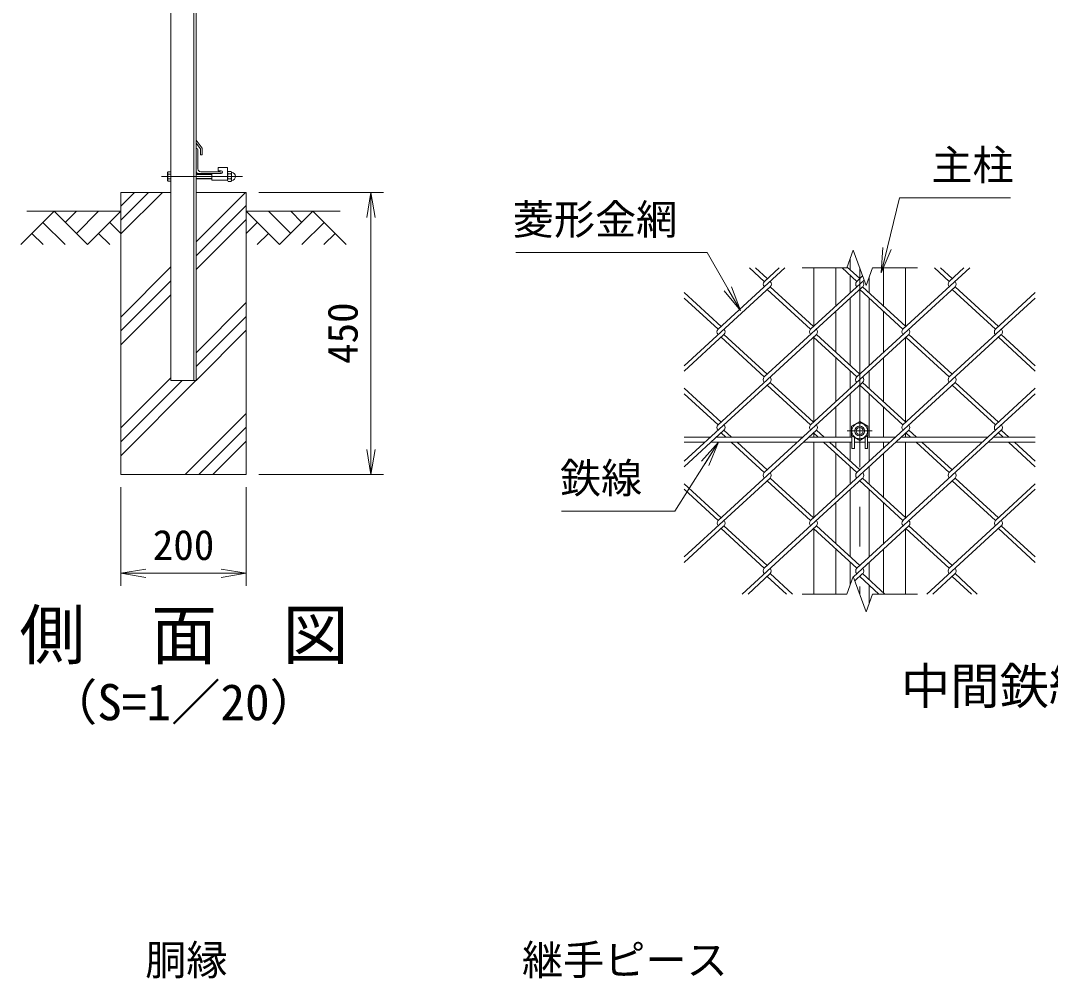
# Model space of a CAD drawing. Units: millimetres at full size. Extents: x -4200 to 4200, y -2970 to 2970.
# Drawn here: x -50 to 1593, y -1459 to 68 of the extents above; entities that cross this region are included whole.
import ezdxf
from ezdxf.enums import TextEntityAlignment as Align

# ---------------------------------------------------------------- set-up
doc = ezdxf.new("R2010")
doc.units = ezdxf.units.MM
doc.header["$LTSCALE"] = 10
doc.linetypes.add('USER1', pattern=[50.8, 31.75, -6.35, 6.35, -6.35])
for name, color, linetype, lineweight in [('0-0_D-STR1', 1, 'Continuous', 18), ('0-1_D-BMK', 2, 'USER1', 13), ('0-2_D-STR-DIM', 7, 'Continuous', 13), ('0-3_D-STR3', 3, 'Continuous', 13), ('0-4_D-BGD', 7, 'Continuous', 18), ('0-5_D-STR4', 7, 'Continuous', 18), ('0-6_D-DCR-HCH', 7, 'Continuous', 13), ('0-7_D-STR-TXT', 7, 'Continuous', 13), ('0-8_0', 7, 'Continuous', 18), ('0-A_D-STR2', 7, 'Continuous', 13)]:
    doc.layers.add(name, color=color, linetype=linetype, lineweight=lineweight)
doc.layers.add('0-9_D-TTL-TXT', color=7, linetype='Continuous')
doc.styles.add('ＭＳ ゴシック', font='')
doc.styles.get('ＭＳ ゴシック').set_extended_font_data('MS Gothic')

# ---------------------------------------------------------------- blocks, each defined once
blk = doc.blocks.new('_Open')
at = {"layer": '0-8_0'}
blk.add_line((-10, 1.667), (0, 0), dxfattribs=at)
blk.add_lwpolyline([(-10, -1.667), (0, 0), (-10, 0)], dxfattribs=at)

msp = doc.modelspace()

# ---------------------------------------------------------------- linework, layer by layer
at = {"layer": '0-0_D-STR1'}
for p, q in [((190.32, -506.02), (190.32, 1643.26)), ((226.82, -506.02), (226.82, 1653.04)), ((230.32, -506.02), (230.32, 1653.98)), ((240.32, -135.29), (230.32, -122.79)), ((231.32, -136.02), (230.32, -136.02)), ((230.32, -171.02), (230.32, -136.02)), ((233.32, -168.52), (233.32, -138.02)), ((237.32, -146.29), (237.32, -136.41)), ((237.32, -146.29), (240.32, -146.29)), ((240.32, -146.29), (240.32, -135.29)), ((270.32, -176.02), (235.32, -176.02)), ((268.32, -173.02), (237.82, -173.02)), ((270.32, -175.02), (270.32, -176.02)), ((1273.93, -311.21), (1273.93, -329.72)), ((1215.93, -419.03), (1215.93, -326.38)), ((1250.93, -386.96), (1250.93, -326.38)), ((1326.93, -386.96), (1326.93, -326.38)), ((1361.93, -419.03), (1361.93, -326.38)), ((1273.93, -338.4), (1273.93, -365.89)), ((1303.93, -341.55), (1303.93, -365.89)), ((1273.93, -374.57), (1273.93, -482.2)), ((1303.93, -374.57), (1303.93, -482.2)), ((1250.93, -461.12), (1250.93, -395.64)), ((1326.93, -461.12), (1326.93, -395.64)), ((1215.93, -571.51), (1215.93, -437.73)), ((1361.93, -571.51), (1361.93, -437.73)), ((1250.93, -539.44), (1250.93, -469.8)), ((1326.93, -539.44), (1326.93, -469.8)), ((1273.93, -490.88), (1273.93, -518.37)), ((1303.93, -490.88), (1303.93, -518.37)), ((230.32, -506.02), (190.32, -506.02)), ((1273.93, -527.05), (1273.93, -596.38)), ((1303.93, -527.05), (1303.93, -596.38)), ((1250.93, -596.38), (1250.93, -548.12)), ((1326.93, -596.38), (1326.93, -548.12)), ((1215.93, -596.38), (1215.93, -590.21)), ((1361.93, -596.38), (1361.93, -590.21)), ((1215.93, -723.99), (1215.93, -604.38)), ((1250.93, -613.6), (1250.93, -604.38)), ((1273.93, -604.38), (1273.93, -634.67)), ((1303.93, -604.38), (1303.93, -634.67)), ((1326.93, -613.6), (1326.93, -604.38)), ((1361.93, -723.99), (1361.93, -604.38)), ((1250.93, -691.92), (1250.93, -622.28)), ((1326.93, -691.92), (1326.93, -622.28)), ((1273.93, -643.35), (1273.93, -670.84)), ((1303.93, -643.35), (1303.93, -670.84)), ((1273.93, -679.53), (1273.93, -787.15)), ((1303.93, -679.53), (1303.93, -787.15)), ((1250.93, -766.08), (1250.93, -700.6)), ((1326.93, -766.08), (1326.93, -700.6)), ((1215.93, -846.38), (1215.93, -742.69)), ((1361.93, -846.38), (1361.93, -742.69)), ((1250.93, -846.38), (1250.93, -774.76)), ((1326.93, -844.4), (1326.93, -774.76)), ((1273.93, -795.83), (1273.93, -831.21)), ((1303.93, -795.83), (1303.93, -823.32)), ((1303.93, -832), (1303.93, -861.55))]:
    msp.add_line(p, q, dxfattribs=at)
msp.add_lwpolyline([(237.32, -136.41), (230.32, -127.36), (230.32, -122.79)], dxfattribs=at)
for centre, radius, start, end in [((231.32, -138.02), 2, 0, 90), ((235.32, -171.02), 5, 180, 270), ((237.82, -168.52), 4.5, 180, 270), ((268.32, -175.02), 2, 0, 90)]:
    msp.add_arc(centre, radius, start, end, dxfattribs=at)
at = {"layer": '0-1_D-BMK'}
for p, q in [((304.55, -180.52), (175.32, -180.52)), ((1288.93, -326.38), (1288.93, -846.38)), ((1308.93, -586.38), (1268.93, -586.38))]:
    msp.add_line(p, q, dxfattribs=at)
at = {"layer": '0-2_D-STR-DIM'}
for p, q in [((330.32, -206.02), (529.33, -206.02)), ((509.33, -656.02), (509.33, -206.02)), ((1268.41, -326.38), (1196.93, -326.38)), ((1380.93, -326.38), (1309.46, -326.38)), ((330.32, -656.02), (529.33, -656.02)), ((110.32, -676.02), (110.32, -833.34)), ((310.32, -676.02), (310.32, -833.34)), ((110.32, -813.34), (310.32, -813.34)), ((1268.41, -846.38), (1196.93, -846.38)), ((1380.93, -846.38), (1309.46, -846.38))]:
    msp.add_line(p, q, dxfattribs=at)
for points in [[(1268.41, -326.38), (1278.67, -298.19), (1299.2, -354.57), (1309.46, -326.38)], [(1268.41, -846.38), (1278.67, -818.19), (1299.2, -874.57), (1309.46, -846.38)]]:
    msp.add_lwpolyline(points, dxfattribs=at)
at = {"layer": '0-3_D-STR3'}
for p, q in [((185.02, -174.22), (185.72, -173.01)), ((185.02, -186.82), (185.02, -174.22)), ((190.32, -173.01), (185.72, -173.01)), ((190.32, -176.77), (185.72, -176.77)), ((190.32, -188.03), (190.32, -173.01)), ((230.32, -176.52), (255.57, -176.52)), ((230.32, -177.27), (255.57, -177.27)), ((270.32, -176.02), (255.57, -176.02)), ((255.57, -186.52), (255.57, -176.02)), ((280.57, -166.52), (265.57, -166.52)), ((265.57, -171.52), (265.57, -166.52)), ((270.32, -171.52), (265.57, -171.52)), ((280.57, -186.52), (280.57, -166.52)), ((280.57, -186.75), (280.57, -174.41)), ((280.57, -186.75), (280.57, -174.41)), ((281.57, -172.42), (286.07, -172.42)), ((286.07, -176.47), (281.57, -176.47)), ((287.07, -186.75), (287.07, -174.41)), ((287.07, -186.75), (287.07, -174.41)), ((185.02, -186.82), (185.72, -188.03)), ((190.32, -184.27), (185.72, -184.27)), ((190.32, -188.03), (185.72, -188.03)), ((230.32, -183.77), (255.57, -183.77)), ((230.32, -184.52), (255.57, -184.52)), ((280.57, -186.52), (255.57, -186.52)), ((286.07, -184.57), (281.57, -184.57)), ((281.57, -188.62), (286.07, -188.62)), ((1288.93, -571.37), (1275.93, -578.87)), ((1301.93, -578.87), (1288.93, -571.37)), ((1275.93, -578.87), (1275.93, -593.88)), ((1301.93, -593.88), (1301.93, -578.87)), ((1050.82, -596.38), (1008.93, -596.38)), ((1042.09, -604.38), (1008.93, -604.38)), ((1189.54, -604.38), (1051.56, -604.38)), ((1198.27, -596.38), (1060.29, -596.38)), ((1276.43, -604.38), (1199.02, -604.38)), ((1276.43, -596.38), (1207.75, -596.38)), ((1275.93, -593.88), (1288.93, -601.39)), ((1276.43, -594.17), (1276.43, -614.38)), ((1280.43, -596.48), (1280.43, -614.38)), ((1297.43, -604.38), (1280.43, -604.38)), ((1288.93, -601.39), (1301.93, -593.88)), ((1297.43, -596.48), (1297.43, -614.38)), ((1301.43, -594.17), (1301.43, -614.38)), ((1345.73, -596.38), (1301.43, -596.38)), ((1337, -604.38), (1301.43, -604.38)), ((1484.45, -604.38), (1346.47, -604.38)), ((1493.18, -596.38), (1355.2, -596.38)), ((1568.93, -604.38), (1493.93, -604.38)), ((1568.93, -596.38), (1502.66, -596.38)), ((1276.43, -614.38), (1280.43, -614.38)), ((1297.43, -614.38), (1301.43, -614.38))]:
    msp.add_line(p, q, dxfattribs=at)
for radius in [12.5, 8, 5.6]:
    msp.add_circle((1288.93, -586.38), radius, dxfattribs=at)
for centre, radius, start, end in [((188.46, -174.89), 3.32, 145.61585, 214.38415), ((197.56, -180.52), 12.42, 162.4121, 197.5879), ((270.32, -173.77), 2.25, 270, 90), ((283.12, -174.45), 2.55, 127.42505, 232.57495), ((289.27, -180.52), 8.7, 152.26063, 207.73937), ((284.52, -174.45), 2.55, 307.42505, 52.57495), ((278.37, -180.52), 8.7, 332.26063, 27.73937), ((287.44, -173.58), 0.5, 196.57981, 262.83194), ((286.57, -180.52), 6.5, 277.16806, 82.83194), ((188.46, -186.15), 3.32, 145.61585, 214.38415), ((283.11, -186.6), 2.54, 127.21089, 232.78911), ((284.53, -186.6), 2.54, 307.21089, 52.78911), ((287.44, -187.47), 0.5, 97.16806, 170.16084)]:
    msp.add_arc(centre, radius, start, end, dxfattribs=at)
at = {"layer": '0-4_D-BGD'}
for p, q in [((-39.68, -236.02), (110.32, -236.02)), ((460.32, -236.02), (310.32, -236.02))]:
    msp.add_line(p, q, dxfattribs=at)
at = {"layer": '0-5_D-STR4'}
for p, q in [((110.32, -206.02), (110.32, -656.02)), ((190.32, -206.02), (110.32, -206.02)), ((310.32, -206.02), (230.32, -206.02)), ((310.32, -206.02), (310.32, -656.02)), ((310.32, -656.02), (110.32, -656.02))]:
    msp.add_line(p, q, dxfattribs=at)
at = {"layer": '0-6_D-DCR-HCH'}
for p, q in [((110.32, -272.29), (176.59, -206.02)), ((110.32, -250.2), (154.5, -206.02)), ((110.32, -228.1), (132.4, -206.02)), ((230.32, -284.88), (309.18, -206.02)), ((230.32, -306.97), (310.32, -226.97)), ((3.9, -236.02), (-49.32, -289.23)), ((3.9, -236.02), (57.11, -289.23)), ((21.63, -253.76), (39.37, -236.02)), ((39.37, -271.5), (74.85, -236.02)), ((57.11, -289.23), (110.32, -236.02)), ((363.53, -289.23), (310.32, -236.02)), ((381.27, -271.5), (345.8, -236.02)), ((416.74, -236.02), (363.53, -289.23)), ((399.1, -253.85), (381.27, -236.02)), ((416.74, -236.02), (469.96, -289.23)), ((-13.84, -253.76), (21.8, -289.23)), ((92.58, -253.76), (110.32, -271.41)), ((230.32, -329.07), (310.32, -249.07)), ((328.06, -253.76), (310.32, -271.41)), ((434.48, -253.76), (398.84, -289.23)), ((-31.58, -271.5), (-13.76, -289.23)), ((74.85, -271.5), (92.66, -289.23)), ((345.8, -271.5), (327.98, -289.23)), ((452.22, -271.5), (434.4, -289.23)), ((110.32, -404.88), (190.32, -324.88)), ((110.32, -426.97), (190.32, -346.97)), ((110.32, -449.07), (190.32, -369.07)), ((230.32, -461.65), (310.32, -381.65)), ((230.32, -483.75), (310.32, -403.75)), ((230.32, -505.85), (310.32, -425.85)), ((110.32, -581.65), (190.32, -501.65)), ((110.32, -625.85), (230.15, -506.02)), ((110.32, -603.75), (208.05, -506.02)), ((212.73, -656.02), (310.32, -558.43)), ((234.83, -656.02), (310.32, -580.53)), ((256.92, -656.02), (310.32, -602.62))]:
    msp.add_line(p, q, dxfattribs=at)
at = {"layer": '0-7_D-STR-TXT'}
for points in [[(1529.65, -214.5), (1352.33, -214.5), (1323.53, -332.54)], [(740.39, -301.77), (1045.88, -301.77), (1097.57, -392.71)], [(813.12, -714.35), (993.99, -714.35), (1062.89, -606.06)]]:
    msp.add_lwpolyline(points, dxfattribs=at)
at = {"layer": '0-A_D-STR2'}
for p, q in [((1169.6, -326.38), (1063.01, -424.04)), ((1136.74, -347.8), (1113.36, -326.38)), ((1141.48, -343.46), (1122.84, -326.38)), ((1160.36, -326.38), (1136.86, -347.91)), ((1284.2, -347.8), (1260.82, -326.38)), ((1288.93, -343.46), (1268.88, -325.09)), ((1464.51, -326.38), (1357.93, -424.04)), ((1431.65, -347.8), (1408.27, -326.38)), ((1436.39, -343.46), (1417.75, -326.38)), ((1455.03, -326.38), (1431.65, -347.8)), ((1293.6, -339.19), (1284.2, -347.8)), ((1146.22, -356.48), (1008.93, -482.28)), ((1293.67, -356.48), (1136.74, -500.28)), ((1210.47, -424.04), (1141.48, -360.82)), ((1215.21, -419.7), (1146.22, -356.48)), ((1295.97, -345.7), (1210.47, -424.04)), ((1441.13, -356.48), (1284.2, -500.28)), ((1357.93, -424.04), (1288.93, -360.82)), ((1362.66, -419.7), (1293.67, -356.48)), ((1505.38, -424.04), (1436.39, -360.82)), ((1510.12, -419.7), (1441.13, -356.48)), ((1067.75, -419.7), (1008.93, -365.8)), ((1063.01, -424.04), (1008.93, -374.49)), ((1568.93, -374.49), (1431.65, -500.28)), ((1568.93, -365.8), (1505.38, -424.04)), ((1072.49, -432.72), (1008.93, -490.96)), ((1219.94, -432.72), (1063.01, -576.52)), ((1136.74, -500.28), (1067.75, -437.06)), ((1141.48, -495.94), (1072.49, -432.72)), ((1367.4, -432.72), (1210.47, -576.52)), ((1284.2, -500.28), (1215.21, -437.06)), ((1288.93, -495.94), (1219.94, -432.72)), ((1514.85, -432.72), (1357.93, -576.52)), ((1431.65, -500.28), (1363.08, -437.44)), ((1436.39, -495.94), (1367.4, -432.72)), ((1568.93, -490.96), (1510.12, -437.06)), ((1568.93, -482.28), (1514.85, -432.72)), ((1146.22, -508.96), (1008.93, -634.76)), ((1293.67, -508.96), (1136.74, -652.76)), ((1215.21, -572.18), (1146.22, -508.96)), ((1441.13, -508.96), (1284.2, -652.76)), ((1362.66, -572.18), (1293.67, -508.96)), ((1510.12, -572.18), (1441.13, -508.96)), ((1067.75, -572.18), (1008.93, -518.28)), ((1210.47, -576.52), (1141.48, -513.3)), ((1357.93, -576.52), (1288.93, -513.3)), ((1505.38, -576.52), (1436.39, -513.3)), ((1568.93, -518.28), (1505.38, -576.52)), ((1063.01, -576.52), (1008.93, -526.96)), ((1568.93, -526.96), (1431.65, -652.76)), ((1072.49, -585.2), (1008.93, -643.44)), ((1219.94, -585.2), (1063.01, -729)), ((1075.21, -596.38), (1067.75, -589.54)), ((1084.68, -596.38), (1072.49, -585.2)), ((1367.4, -585.2), (1210.47, -729)), ((1222.67, -596.38), (1215.21, -589.54)), ((1232.14, -596.38), (1219.94, -585.2)), ((1514.85, -585.2), (1357.93, -729)), ((1370.12, -596.38), (1362.66, -589.54)), ((1379.6, -596.38), (1367.4, -585.2)), ((1517.58, -596.38), (1510.12, -589.54)), ((1527.05, -596.38), (1514.85, -585.2)), ((1136.74, -652.76), (1083.94, -604.38)), ((1141.48, -648.42), (1093.42, -604.38)), ((1284.2, -652.76), (1231.4, -604.38)), ((1288.93, -648.42), (1240.87, -604.38)), ((1431.65, -652.76), (1378.85, -604.38)), ((1436.39, -648.42), (1388.33, -604.38)), ((1568.93, -643.44), (1526.31, -604.38)), ((1568.93, -634.76), (1535.78, -604.38)), ((1146.22, -661.44), (1008.93, -787.24)), ((1067.75, -724.66), (1008.93, -670.76)), ((1293.67, -661.44), (1136.74, -805.24)), ((1210.47, -729), (1141.48, -665.78)), ((1215.21, -724.66), (1146.22, -661.44)), ((1441.13, -661.44), (1284.2, -805.24)), ((1357.93, -729), (1288.93, -665.78)), ((1362.66, -724.66), (1293.67, -661.44)), ((1505.38, -729), (1436.39, -665.78)), ((1510.12, -724.66), (1441.13, -661.44)), ((1568.93, -670.76), (1505.38, -729)), ((1063.01, -729), (1008.93, -679.44)), ((1568.93, -679.44), (1431.65, -805.24)), ((1072.49, -737.68), (1008.93, -795.92)), ((1141.48, -800.9), (1072.49, -737.68)), ((1219.94, -737.68), (1101.32, -846.38)), ((1288.93, -800.9), (1219.94, -737.68)), ((1367.4, -737.68), (1278.89, -818.78)), ((1436.39, -800.9), (1367.4, -737.68)), ((1514.85, -737.68), (1396.23, -846.38)), ((1568.93, -787.24), (1514.85, -737.68)), ((1136.74, -805.24), (1067.75, -742.02)), ((1284.2, -805.24), (1215.21, -742.02)), ((1431.65, -805.24), (1362.66, -742.02)), ((1568.93, -795.92), (1510.12, -742.02)), ((1146.22, -813.92), (1110.79, -846.38)), ((1172.16, -846.38), (1141.48, -818.26)), ((1181.64, -846.38), (1146.22, -813.92)), ((1293.67, -813.92), (1281.26, -825.29)), ((1319.62, -846.38), (1288.93, -818.26)), ((1329.09, -846.38), (1293.67, -813.92)), ((1441.13, -813.92), (1405.71, -846.38)), ((1467.07, -846.38), (1436.39, -818.26)), ((1476.55, -846.38), (1441.13, -813.92))]:
    msp.add_line(p, q, dxfattribs=at)
for centre, start, end in [((1141.59, -352.26), 137.5, 222.5), ((1141.59, -352.26), 317.5, 42.5), ((1289.04, -352.26), 137.5, 222.5), ((1289.04, -352.26), 317.5, 42.5), ((1436.5, -352.26), 137.5, 222.5), ((1436.5, -352.26), 317.5, 42.5), ((1067.75, -428.38), 137.5, 222.5), ((1067.75, -428.38), 317.5, 42.5), ((1215.21, -428.38), 137.5, 222.5), ((1215.21, -428.38), 317.5, 42.5), ((1362.66, -428.38), 137.5, 222.5), ((1362.66, -428.38), 317.5, 42.5), ((1510.22, -428.5), 137.5, 222.5), ((1510.22, -428.5), 317.5, 42.5), ((1141.47, -504.63), 137.5, 222.5), ((1141.47, -504.63), 317.5, 42.5), ((1288.92, -504.63), 137.5, 222.5), ((1288.92, -504.63), 317.5, 42.5), ((1436.38, -504.63), 137.5, 222.5), ((1436.38, -504.63), 317.5, 42.5), ((1067.75, -580.86), 137.5, 222.5), ((1067.75, -580.86), 317.5, 42.5), ((1215.21, -580.86), 137.5, 222.5), ((1215.21, -580.86), 317.5, 42.5), ((1362.66, -580.86), 137.5, 222.5), ((1362.66, -580.86), 317.5, 42.5), ((1510.22, -580.98), 137.5, 222.5), ((1510.22, -580.98), 317.5, 42.5), ((1141.47, -657.11), 137.5, 222.5), ((1141.47, -657.11), 317.5, 42.5), ((1289.05, -657.21), 137.5, 222.5), ((1289.05, -657.21), 317.5, 42.5), ((1436.51, -657.21), 137.5, 222.5), ((1436.51, -657.21), 317.5, 42.5), ((1067.87, -733.45), 137.5, 222.5), ((1067.87, -733.45), 317.5, 42.5), ((1215.33, -733.45), 137.5, 222.5), ((1215.33, -733.45), 317.5, 42.5), ((1362.78, -733.45), 137.5, 222.5), ((1362.78, -733.45), 317.5, 42.5), ((1510.34, -733.57), 137.5, 222.5), ((1510.34, -733.57), 317.5, 42.5), ((1141.47, -809.59), 137.5, 222.5), ((1141.47, -809.59), 317.5, 42.5), ((1289.05, -809.69), 137.5, 222.5), ((1289.05, -809.69), 317.5, 42.5), ((1436.51, -809.69), 137.5, 222.5), ((1436.51, -809.69), 317.5, 42.5)]:
    msp.add_arc(centre, 6.42, start, end, dxfattribs=at)

# ---------------------------------------------------------------- block references
at = {"layer": '0-2_D-STR-DIM', "xscale": 4, "yscale": 4}
for p, rotation in [((509.33, -206.02), 90), ((509.33, -656.02), 270), ((110.32, -813.34), 180)]:
    msp.add_blockref('_Open', p, dxfattribs=dict(at, rotation=rotation))
msp.add_blockref('_Open', (310.32, -813.34), dxfattribs=at)
at = {"layer": '0-7_D-STR-TXT', "xscale": 4, "yscale": 4}
for p, rotation in [((1323.05, -334.48), 256.28935), ((1098.56, -394.45), 299.61327), ((1063.96, -604.38), 57.53248)]:
    msp.add_blockref('_Open', p, dxfattribs=dict(at, rotation=rotation))

# ---------------------------------------------------------------- texts
at = {"layer": '0-2_D-STR-DIM', "style": 'ＭＳ ゴシック'}
msp.add_text('450', height=48.09, rotation=90, dxfattribs=at).set_placement((502.59, -479.52), align=Align.BOTTOM_LEFT)
msp.add_text('200', height=48.09, dxfattribs=at).set_placement((161.31, -806.59), align=Align.BOTTOM_LEFT)
at = {"layer": '0-7_D-STR-TXT', "style": 'ＭＳ ゴシック'}
for s, p in [('主柱', (1403.25, -200.77)), ('菱形金網', (735.57, -287.53)), ('鉄線', (810.83, -699.99)), ('胴縁', (149.23, -1468.41)), ('継手ピース', (750.26, -1468.28))]:
    msp.add_text(s, height=48.09, dxfattribs=at).set_placement(p, align=Align.BOTTOM_LEFT)
at = {"layer": '0-9_D-TTL-TXT', "style": 'ＭＳ ゴシック'}
for s, height, p in [('側\u3000面\u3000図', 76.98, (-51.44, -972.96)), ('中間鉄線取付詳細', 57.7, (1354.71, -1039.29)), ('（S=1／20）', 57.7, (-5.95, -1064.94))]:
    msp.add_text(s, height=height, dxfattribs=at).set_placement(p, align=Align.BOTTOM_LEFT)

doc.saveas('drawing.dxf')
